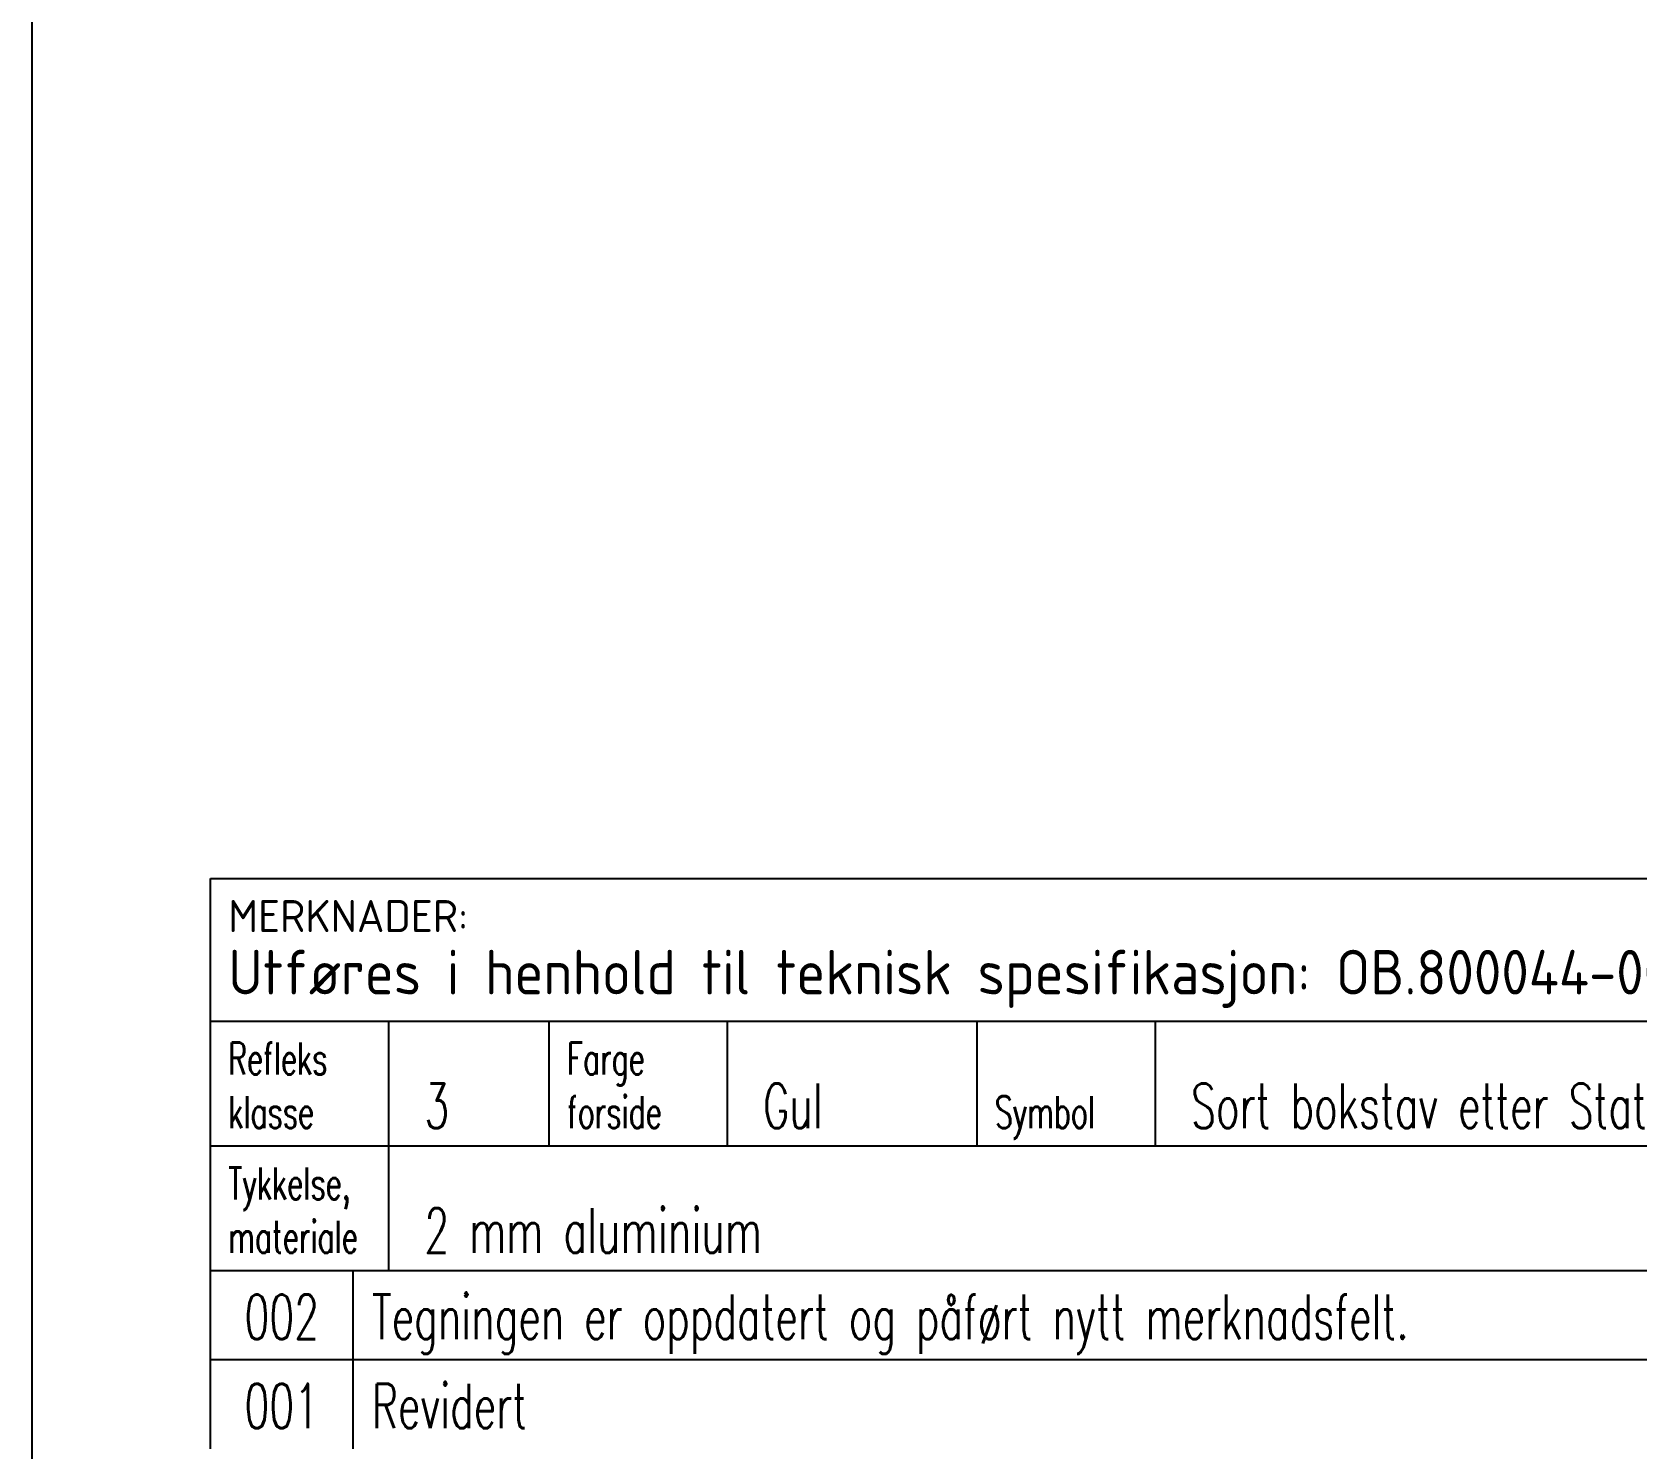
# Model space of a CAD drawing. Header units: millimetres. Extents: x 0 to 900, y 0 to 1385.
# Drawn here: x 0 to 450, y 295 to 692.5 of the extents above; entities that cross this region are included whole.
import ezdxf
from ezdxf.enums import TextEntityAlignment as Align

# ---------------------------------------------------------------- set-up
doc = ezdxf.new("R2010")
doc.units = ezdxf.units.MM
for name, color, linetype in [('RAMME', 7, 'Continuous'), ('TITT-018', 4, 'Continuous'), ('TITT-050', 5, 'Continuous'), ('TITT-TEKST18', 4, 'Continuous'), ('TITT-TEKST25', 2, 'Continuous'), ('TITT-TEKST35', 7, 'Continuous'), ('TITT-TEKST50', 5, 'Continuous')]:
    doc.layers.add(name, color=color, linetype=linetype)
doc.styles.add('ISO', font='isocp2.shx')
doc.styles.add('ISO25', font='ISO3098.shx')
doc.styles.add('TITTEL', font='romans.shx', dxfattribs={"width": 0.65})

# ---------------------------------------------------------------- blocks, each defined once
blk = doc.blocks.new('Revisjonslinje V00')
at = {"layer": 'TITT-018'}
blk.add_line((170, 5), (0, 5), dxfattribs=at)
at = {"layer": 'TITT-050'}
for p, q in [((0, 0), (0, 5)), ((8, 0), (8, 5))]:
    blk.add_line(p, q, dxfattribs=at)
at = {"layer": 'TITT-TEKST25', "style": 'TITTEL', "width": 0.65}
for tag, p in [('2A', (4, 1.16)), ('2C', (115, 1.16)), ('2D', (131, 1.16)), ('2E', (147, 1.16)), ('2F', (162.5, 1.16))]:
    blk.add_attdef(tag, text='', height=2.5, dxfattribs=at).set_placement(p, align=Align.CENTER)
blk.add_attdef('2B', (9.059, 1.16), '', height=2.5, dxfattribs=at)
blk = doc.blocks.new('Merknadsfelt')
at = {"layer": 'TITT-018'}
for p, q in [((0, 14), (170, 14)), ((10, 7), (10, 14)), ((29, 7), (29, 14)), ((0, 7), (107, 7)), ((10, 0), (10, 7))]:
    blk.add_line(p, q, dxfattribs=at)
at = {"layer": 'TITT-TEKST50'}
blk.add_line((19, 7), (19, 14), dxfattribs=at)
blk.add_lwpolyline([(0, 22), (170, 22), (170, 0), (0, 0)], close=True, dxfattribs=at)
at = {"layer": 'TITT-018', "style": 'ISO25'}
blk.add_text('MERKNADER: ', height=1.8, dxfattribs=at).set_placement((1, 19))
at = {"layer": 'TITT-TEKST18', "style": 'TITTEL', "width": 0.65}
for tag, p in [('REFLEKS', (1, 11)), ('FARGE', (20, 11)), ('KLASSE', (1, 8)), ('FORSIDE', (20, 8)), ('TYKKELSE', (1, 4)), ('FORSYNING', (108, 4)), ('MATERIALE', (1, 1)), ('F.NR', (108, 1))]:
    blk.add_attdef(tag, p, '', height=1.8, dxfattribs=at)
at = {"layer": 'TITT-TEKST25', "style": 'ISO'}
blk.add_text('Utføres i henhold til teknisk spesifikasjon: OB.800044-000, dersom ikke annet er angitt ', height=2.5, dxfattribs=at).set_placement((1, 15.5))
at = {"layer": 'TITT-TEKST25', "style": 'TITTEL', "width": 0.65}
for tag, p in [('KLASSE', (12, 7.998)), ('FORSIDE', (31, 8)), ('MATERIALE', (12, 1))]:
    blk.add_attdef(tag, p, '', height=2.5, dxfattribs=at)
at = {"layer": 'TITT-TEKST35', "style": 'TITTEL', "width": 0.65}
blk.add_attdef('F.NUMMER', (119, 1), '', height=3.5, dxfattribs=at)
blk = doc.blocks.new('Fri-merknad')
at = {"layer": 'TITT-018'}
blk.add_line((10, 0), (10, 7), dxfattribs=at)
at = {"layer": 'TITT-TEKST50'}
blk.add_lwpolyline([(0, 0), (0, 7)], dxfattribs=at)
at = {"layer": 'TITT-TEKST18', "style": 'TITTEL', "width": 0.65}
for tag, p in [('OVER', (1, 4)), ('NEDE', (1, 1))]:
    blk.add_attdef(tag, p, '', height=1.8, dxfattribs=at)
at = {"layer": 'TITT-TEKST25', "style": 'TITTEL', "width": 0.65}
blk.add_attdef('MERKNAD', (12, 1), '', height=2.5, dxfattribs=at)

msp = doc.modelspace()

# ---------------------------------------------------------------- linework, layer by layer
at = {"layer": 'RAMME'}
msp.add_lwpolyline([(0, 0), (0, 1385), (900, 1385), (900, 0)], close=True, dxfattribs=at)

# ---------------------------------------------------------------- block references
ref = msp.add_blockref('Merknadsfelt', (50, 345), dxfattribs=dict(at, xscale=5, yscale=5, zscale=5))
ref.add_attrib('KLASSE', '3', (110, 384.99), dxfattribs={"layer": 'TITT-TEKST25', "height": 12.5, "style": 'TITTEL', "width": 0.65})
ref.add_attrib('FORSIDE', 'Gul', (205, 385), dxfattribs={"layer": 'TITT-TEKST25', "height": 12.5, "style": 'TITTEL', "width": 0.65})
ref.add_attrib('MATERIALE', '2 mm aluminium', (110, 350), dxfattribs={"layer": 'TITT-TEKST25', "height": 12.5, "style": 'TITTEL', "width": 0.65})
ref.add_attrib('KLASSE', 'klasse', (55, 385), dxfattribs={"layer": 'TITT-TEKST18', "height": 9, "style": 'TITTEL', "width": 0.65})
ref.add_attrib('REFLEKS', 'Refleks', (55, 400), dxfattribs={"layer": 'TITT-TEKST18', "height": 9, "style": 'TITTEL', "width": 0.65})
ref.add_attrib('FORSIDE', 'forside', (150, 385), dxfattribs={"layer": 'TITT-TEKST18', "height": 9, "style": 'TITTEL', "width": 0.65})
ref.add_attrib('FARGE', 'Farge', (150, 400), dxfattribs={"layer": 'TITT-TEKST18', "height": 9, "style": 'TITTEL', "width": 0.65})
ref.add_attrib('TYKKELSE', 'Tykkelse,', (55, 365), dxfattribs={"layer": 'TITT-TEKST18', "height": 9, "style": 'TITTEL', "width": 0.65})
ref.add_attrib('MATERIALE', 'materiale', (55, 350), dxfattribs={"layer": 'TITT-TEKST18', "height": 9, "style": 'TITTEL', "width": 0.65})
at = {"layer": 'RAMME', "xscale": 5, "yscale": 5, "zscale": 5}
msp.add_blockref('Fri-merknad', (265, 380), dxfattribs=at).add_auto_attribs({'NEDE': 'Symbol', 'MERKNAD': 'Sort bokstav etter Statens Vegvesens normaler, H=350'})
at = {"layer": 'RAMME', "ltscale": 5}
ref = msp.add_blockref('Revisjonslinje V00', (50, 320), dxfattribs=dict(at, xscale=5, yscale=5, zscale=5))
ref.add_attrib('2A', '002', dxfattribs={"layer": 'TITT-TEKST25', "height": 12.5, "style": 'TITTEL', "width": 0.65}).set_placement((70, 325.8), align=Align.CENTER)
ref.add_attrib('2B', 'Tegningen er oppdatert og påført nytt merknadsfelt.', (95.29, 325.8), dxfattribs={"layer": 'TITT-TEKST25', "height": 12.5, "style": 'TITTEL', "width": 0.65})
ref = msp.add_blockref('Revisjonslinje V00', (50, 295), dxfattribs=dict(at, xscale=5, yscale=5, zscale=5))
ref.add_attrib('2A', '001', dxfattribs={"layer": 'TITT-TEKST25', "height": 12.5, "style": 'TITTEL', "width": 0.65}).set_placement((70, 300.8), align=Align.CENTER)
ref.add_attrib('2B', 'Revidert', (95.29, 300.8), dxfattribs={"layer": 'TITT-TEKST25', "height": 12.5, "style": 'TITTEL', "width": 0.65})

doc.saveas('drawing.dxf')
